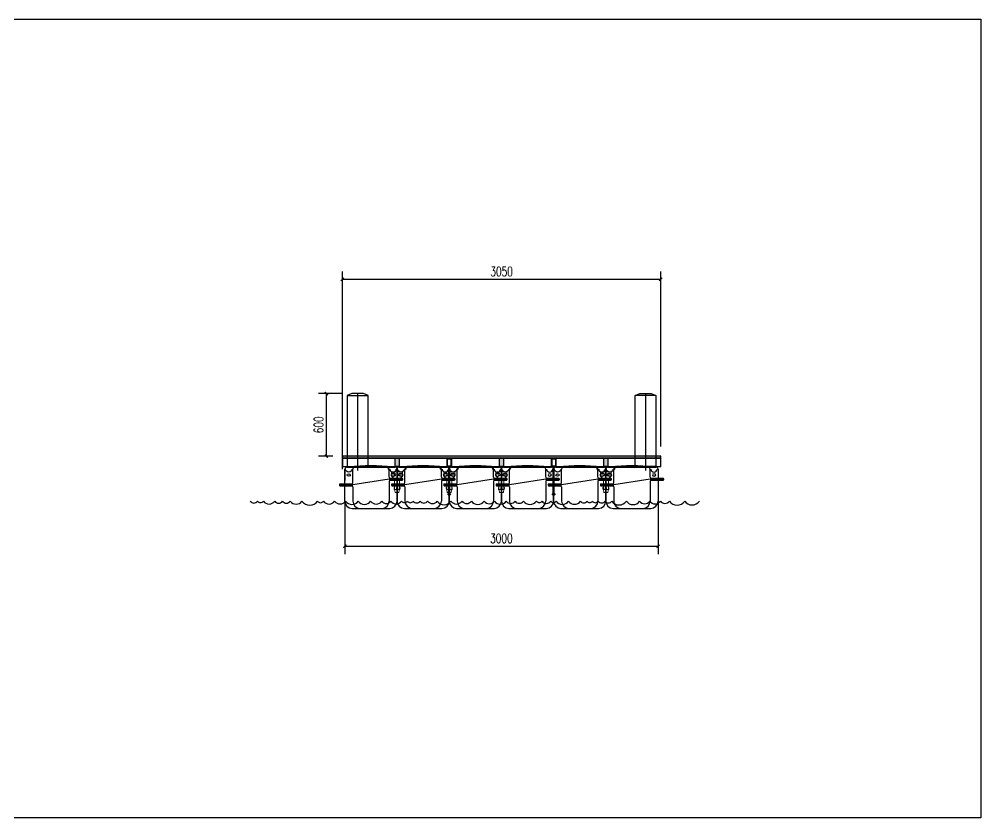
# Model space of a CAD drawing. Header units: millimetres. Extents: x -1822632 to -1305911, y 1206448 to 1536160.
# Drawn here: x -1776040 to -1766830, y 1231013 to 1238661 of the extents above; entities that cross this region are included whole.
import ezdxf

# ---------------------------------------------------------------- set-up
doc = ezdxf.new("R2010")
doc.units = ezdxf.units.MM
doc.header["$LTSCALE"] = 1000
doc.linetypes.add('DOTE', pattern=[2.42, 2, -0.2, 0.02, -0.2])
doc.layers.get('0').update_dxf_attribs({"linetype": 'CONTINUOUS'})
doc.layers.get('DEFPOINTS').update_dxf_attribs({"linetype": 'CONTINUOUS'})
for name, color, linetype in [('FT', 252, 'CONTINUOUS'), ('L-1', 1, 'CONTINUOUS'), ('PUB_DIM', 3, 'CONTINUOUS'), ('steel', 5, 'CONTINUOUS'), ('W- bollard系船栓', 4, 'CONTINUOUS'), ('木地板', 32, 'CONTINUOUS'), ('木龙骨', 25, 'CONTINUOUS'), ('栏杆', 16, 'CONTINUOUS'), ('短销钉', 253, 'CONTINUOUS')]:
    doc.layers.add(name, color=color, linetype=linetype)
doc.styles.add('_TCH_DIM_T3', font='SIMPLEX', dxfattribs={"width": 0.705882, "bigfont": 'GBCBIG'})
doc.dimstyles.new('_T&30', dxfattribs={"dimtxt": 89.25, "dimasz": 30, "dimexe": 75, "dimexo": 90, "dimgap": 30, "dimtad": 1, "dimdec": 0, "dimzin": 0, "dimdsep": 46, "dimtxsty": '_TCH_DIM_T3', "dimblk": 'ARCHTICK', "dimcen": 0.09, "dimclrt": 7, "dimazin": 2, "dimtfac": 1, "dimtdec": 0, "dimtix": 1, "dimtmove": 2, "dimatfit": 3, "dimfxl": 1, "dimtolj": 1, "dimtzin": 0, "dimarcsym": 0})

# ---------------------------------------------------------------- blocks, each defined once
blk = doc.blocks.new('dxd')
at = {"layer": '短销钉', "lineweight": 13}
for p, q in [((-85.7, 227.1), (-55.8, 200.2)), ((-79, 244.5), (79, 244.5)), ((-77.5, 244.5), (-77.5, 246.5)), ((-77.5, 246.5), (77.5, 246.5)), ((-52.5, 180.1), (-52.5, 192.7)), ((-42.5, 197.2), (42.5, 197.2)), ((52.5, 180.1), (52.5, 192.7)), ((85.7, 227.1), (55.8, 200.2)), ((77.5, 244.5), (77.5, 246.5)), ((-48.8, 152.9), (-27.7, 135.8)), ((-24, 30), (-24, 128)), ((-19.2, 132.8), (19.2, 132.8)), ((24, 30), (24, 128)), ((48.8, 152.9), (27.7, 135.8)), ((-29, 38.9), (-29, 45)), ((-26, 48), (-24, 48)), ((-24, 30), (24, 30)), ((-24, 30), (-18.4, 2)), ((-16, 0), (16, 0)), ((-6, 39), (-6, 44.3)), ((6, 39), (6, 44.3)), ((24, 30), (18.4, 2)), ((26, 48), (24, 48)), ((29, 38.9), (29, 45))]:
    blk.add_line(p, q, dxfattribs=at)
at = {"layer": '短销钉', "lineweight": 13, "ltscale": 0.1}
for p, q in [((-18.4, 2), (-18, 0)), ((-18, 0), (-16, 0)), ((16, 0), (18, 0)), ((18.4, 2), (18, 0))]:
    blk.add_line(p, q, dxfattribs=at)
at = {"layer": '短销钉', "lineweight": 13}
for centre, radius, start, end in [((-79, 234.5), 10, 90, 228.00092), ((0, -1254.1), 1502.6, 87.04345, 92.95655), ((-62.5, 192.7), 10, 0, 48.00092), ((-34.5, 154.5), 31.4, 56.41658, 122.85309), ((34.5, 154.5), 31.3, 57.12872, 123.60194), ((62.5, 192.7), 10, 131.99908, 180), ((79, 234.5), 10, 311.99908, 90), ((-43.5, 170), 13.5, 126.56574, 231), ((-42.5, 160.6), 10, 184.14788, 231), ((-34.5, 185.6), 31.4, 236.13806, 303.55692), ((-34, 128), 10, 0, 51), ((-25.5, 170), 13.5, 308.36964, 51.90106), ((25.5, 170), 13.5, 128.09894, 231.63036), ((34.5, 185.6), 31.4, 236.43853, 303.86649), ((34, 128), 10, 129, 180), ((42.5, 160.6), 10, 309, 355.85212), ((43.5, 170), 13.5, 309, 53.43426), ((-26, 45), 3, 90, 180), ((-16, 2.5), 2.5, 191.30993, 270), ((-3, 44.3), 3, 115.37693, 180), ((0, 38), 10, 64.62307, 115.37693), ((3, 44.3), 3, 0, 64.62307), ((16, 2.5), 2.5, 270, 348.69007), ((26, 45), 3, 0, 90)]:
    blk.add_arc(centre, radius, start, end, dxfattribs=at)
for centre, major_axis, start_param, end_param in [((-23, 38.9), (0, -9), 4.712389, 6.115737), ((0, 39), (0, 9), 1.570796, 4.712389)]:
    blk.add_ellipse(centre, major_axis=major_axis, ratio=0.666667, start_param=start_param, end_param=end_param, dxfattribs=at)
at = {"layer": '短销钉', "lineweight": 13, "extrusion": (0, 0, -1)}
blk.add_ellipse((23, 38.9), major_axis=(0, -9), ratio=0.666667, start_param=4.712389, end_param=6.115737, dxfattribs=at)
blk = doc.blocks.new('ft')
at = {"layer": 'FT'}
for p, q in [((-250, 234.5), (-250, 375)), ((-230, 395), (230, 395)), ((-208.5, 397), (208.2, 397)), ((-208.5, 397), (-208.5, 395)), ((-174.3, 244.5), (-174.3, 375)), ((174.3, 298.5), (174.3, 375)), ((208.2, 397), (208.2, 395)), ((250, 375), (250, 288.5)), ((174.3, 279.5), (-174.3, 225.5)), ((174.3, 279.5), (302.1, 279.5)), ((184.3, 288.5), (298.1, 288.5)), ((-302, 225.5), (-174.3, 225.5)), ((-298, 234.5), (-184.3, 234.5)), ((-298, 216.5), (-184.3, 216.5)), ((-250, 70), (-250, 216.5)), ((-174.3, 206.5), (-174.3, 70)), ((174.3, 260.5), (174.3, 70)), ((184.3, 270.5), (298.1, 270.5)), ((250, 270.5), (250, 70)), ((-180, 0), (180, 0))]:
    blk.add_line(p, q, dxfattribs=at)
at = {"layer": 'FT', "ltscale": 0.5}
for p, q in [((302.1, 284.5), (302.1, 274.5)), ((-302, 230.5), (-302, 220.5))]:
    blk.add_line(p, q, dxfattribs=at)
at = {"layer": 'FT'}
for centre, radius, start, end in [((-230, 375), 20, 90, 180), ((-0.2, -1768.5), 2175.5, 84.50426, 95.49574), ((-154.3, 375), 20, 90, 180), ((154.3, 375), 20, 0, 90), ((230, 375), 20, 0, 90), ((184.3, 298.5), 10, 180, 270), ((-298, 220.5), 4, 180, 270), ((-184.3, 244.5), 10, 270, 0), ((-184.3, 206.5), 10, 0, 90), ((184.3, 260.5), 10, 90, 180), ((298.1, 274.5), 4, 270, 0), ((-180, 70), 70, 180, 270), ((-104.3, 70), 70, 180, 270), ((104.3, 70), 70, 270, 0), ((180, 70), 70, 270, 0)]:
    blk.add_arc(centre, radius, start, end, dxfattribs=at)
at = {"layer": 'FT', "ltscale": 0.5}
for centre, start, end in [((298.1, 284.5), 0, 90), ((-298, 230.5), 90, 180)]:
    blk.add_arc(centre, 4, start, end, dxfattribs=at)
at = {"layer": 'FT', "extrusion": (0, 0, -1)}
blk.add_ellipse((-212.1, 375), major_axis=(-30.4, 0), ratio=0.921809, start_param=3.141593, end_param=6.283185, dxfattribs=at)
at = {"layer": 'FT'}
blk.add_ellipse((211.9, 375.4), major_axis=(30.4, 0.1), ratio=0.921809, start_param=3.141593, end_param=6.283185, dxfattribs=at)
blk.add_ellipse((-212.1, 320.5), major_axis=(-16, 0), ratio=0.75, dxfattribs=at)
at = {"layer": 'FT', "extrusion": (0, 0, -1)}
blk.add_ellipse((212.1, 320.5), major_axis=(16, 0), ratio=0.75, dxfattribs=at)
blk = doc.blocks.new('_ARCHTICK')
at = {"color": 0, "linetype": 'ByBlock', "const_width": 0.4}
blk.add_lwpolyline([(-0.5, -0.5), (0.5, 0.5)], dxfattribs=at)
blk = doc.blocks.new('*D241')
at = {"layer": 'DEFPOINTS', "color": 0, "transparency": 16777216}
for p in [(-1773098.4, 1235076.1), (-1772854.3, 1235076.1, 0), (-1772945.3, 1234476.3)]:
    blk.add_point(p, dxfattribs=at)
at = {"layer": 'steel', "color": 0, "lineweight": -2, "transparency": 16777216}
for p, q in [((-1772944.3, 1235076.1), (-1773173.4, 1235076.1)), ((-1773098.4, 1234476.3), (-1773098.4, 1235076.1)), ((-1773035.3, 1234476.3), (-1773173.4, 1234476.3))]:
    blk.add_line(p, q, dxfattribs=at)
at = {"layer": 'steel', "color": 0, "lineweight": -2, "transparency": 16777216, "xscale": 30, "yscale": 30, "zscale": 30}
for p, rotation in [((-1773098.4, 1235076.1), 90), ((-1773098.4, 1234476.3), 270)]:
    blk.add_blockref('_ARCHTICK', p, dxfattribs=dict(at, rotation=rotation))
at = {"layer": 'steel', "color": 7, "transparency": 16777216, "insert": (-1773173, 1234776.2), "char_height": 89.25, "attachment_point": 5, "rotation": 90, "style": '_TCH_DIM_T3'}
blk.add_mtext('\\A1;600', dxfattribs=at)
blk = doc.blocks.new('*U234')
at = {"layer": 'steel'}
h = blk.add_hatch(color=5, dxfattribs=at)
h.dxf.hatch_style = 1
h.paths.add_polyline_path([(-90, 136), (90, 136), (90, 131), (-90, 131)])
at = {"color": 5, "elevation": 0}
for points in [[(-6, -136), (6, -136), (6, 131), (-6, 131)], [(-10.5, -121), (10.5, -121), (10.5, -131), (-10.5, -131)], [(-9, -119), (9, -119), (9, -121), (-9, -121)], [(-5.5, -121), (5.5, -121), (5.5, -131), (-5.5, -131)]]:
    blk.add_lwpolyline(points, close=True, dxfattribs=at)
blk = doc.blocks.new('*U235')
at = {"layer": 'steel', "color": 0, "linetype": 'ByBlock', "lineweight": -2, "transparency": 16777216}
for p in [(0, 0), (1000, 0)]:
    blk.add_blockref('*U234', p, dxfattribs=at)
blk = doc.blocks.new('*D236')
at = {"layer": 'DEFPOINTS', "color": 0, "transparency": 16777216}
for p in [(-1769895.3, 1236169.8), (-1769895.3, 1234479.3), (-1772945.3, 1234260.6, 0)]:
    blk.add_point(p, dxfattribs=at)
at = {"layer": 'PUB_DIM', "color": 0, "lineweight": -2, "transparency": 16777216}
for p, q in [((-1772945.3, 1234350.6), (-1772945.3, 1236244.8)), ((-1769895.3, 1234569.3), (-1769895.3, 1236244.8)), ((-1772945.3, 1236169.8), (-1769895.3, 1236169.8))]:
    blk.add_line(p, q, dxfattribs=at)
at = {"layer": 'PUB_DIM', "color": 0, "lineweight": -2, "transparency": 16777216, "xscale": 30, "yscale": 30, "zscale": 30, "rotation": 180}
blk.add_blockref('_ARCHTICK', (-1772945.3, 1236169.8), dxfattribs=at)
at = {"layer": 'PUB_DIM', "color": 0, "lineweight": -2, "transparency": 16777216, "xscale": 30, "yscale": 30, "zscale": 30}
blk.add_blockref('_ARCHTICK', (-1769895.3, 1236169.8), dxfattribs=at)
at = {"layer": 'PUB_DIM', "color": 7, "transparency": 16777216, "insert": (-1771420.3, 1236244.4), "char_height": 89.25, "attachment_point": 5, "style": '_TCH_DIM_T3'}
blk.add_mtext('\\A1;3050', dxfattribs=at)
blk = doc.blocks.new('*D243')
at = {"layer": 'DEFPOINTS', "color": 0, "transparency": 16777216}
for p in [(-1769921.3, 1234246.5, 0), (-1772921.3, 1234127.8, 0), (-1769921.3, 1233613.9)]:
    blk.add_point(p, dxfattribs=at)
at = {"layer": 'PUB_DIM', "color": 0, "lineweight": -2, "transparency": 16777216}
for p, q in [((-1769921.3, 1234156.5), (-1769921.3, 1233538.9)), ((-1772921.3, 1234037.8), (-1772921.3, 1233538.9)), ((-1772921.3, 1233613.9), (-1769921.3, 1233613.9))]:
    blk.add_line(p, q, dxfattribs=at)
at = {"layer": 'PUB_DIM', "color": 0, "lineweight": -2, "transparency": 16777216, "xscale": 30, "yscale": 30, "zscale": 30, "rotation": 180}
blk.add_blockref('_ARCHTICK', (-1772921.3, 1233613.9), dxfattribs=at)
at = {"layer": 'PUB_DIM', "color": 0, "lineweight": -2, "transparency": 16777216, "xscale": 30, "yscale": 30, "zscale": 30}
blk.add_blockref('_ARCHTICK', (-1769921.3, 1233613.9), dxfattribs=at)
at = {"layer": 'PUB_DIM', "color": 7, "transparency": 16777216, "insert": (-1771421.3, 1233688.5), "char_height": 89.25, "attachment_point": 5, "style": '_TCH_DIM_T3'}
blk.add_mtext('\\A1;3000', dxfattribs=at)

msp = doc.modelspace()

# ---------------------------------------------------------------- hatches: boundary and pattern name
at = {"layer": '木地板'}
h = msp.add_hatch(dxfattribs=at)
h.set_pattern_fill('木纹01', color=256, scale=25, style=0)
h.set_pattern_definition([(0, (-2163964.32, 802615.14), (100, 100), [5, -95]), (0, (-2164034.32, 802625.14), (100, 100), [10, -90]), (0, (-2163969.32, 802630.14), (100, 100), [5, -95]), (0, (-2164029.32, 802640.14), (100, 100), [5, -95]), (0, (-2163969.32, 802645.14), (100, 100), [5, -95]), (0, (-2164024.32, 802650.14), (100, 100), [5, -95]), (0, (-2163969.32, 802655.14), (100, 100), [5, -95]), (0, (-2164024.32, 802665.14), (100, 100), [5, -55, 5, -35]), (0, (-2164024.32, 802675.14), (100, 100), [10, -50, 5, -35]), (0, (-2164029.32, 802690.14), (100, 100), [5, -15, 5, -40, 5, -30]), (0, (-2164034.32, 802700.14), (100, 100), [5, -20, 10, -65]), (0, (-2163969.32, 802705.14), (100, 100), [5, -95]), (0, (-2164034.32, 802710.14), (100, 100), [5, -25, 5, -65]), (45, (-2164044.316, 802615.14), (1e-14, 100), [14.1421, -127.279256]), (45, (-2163959.316, 802615.14), (1e-14, 100), [28.28427, -113.137086]), (45, (-2163959.316, 802665.14), (1e-14, 100), [7.071, -134.350356]), (45, (-2164044.316, 802675.14), (1e-14, 100), [21.2132, -120.208156]), (45, (-2163959.316, 802675.14), (1e-14, 100), [35.35534, -106.066016]), (45, (-2163959.316, 802690.14), (1e-14, 100), [21.2132, -120.208156]), (315, (-2163979.316, 802700.14), (100, -2e-14), [7.071, -134.350356]), (315, (-2164014.316, 802620.14), (100, -2e-14), [14.1421, -127.279256]), (315, (-2164009.316, 802660.14), (100, -2e-14), [14.1421, -127.279256]), (315, (-2163979.316, 802640.14), (100, -2e-14), [14.1421, -127.279256]), (315, (-2163984.316, 802680.14), (100, -2e-14), [14.1421, -127.279256]), (315, (-2163979.316, 802690.14), (100, -2e-14), [21.2132, -120.208156]), (315, (-2164004.316, 802630.14), (100, -2e-14), [21.2132, -120.208156]), (315, (-2163989.316, 802635.14), (100, -2e-14), [21.2132, -120.208156]), (315, (-2164004.316, 802670.14), (100, -2e-14), [21.2132, -120.208156]), (315, (-2163994.316, 802675.14), (100, -2e-14), [21.2132, -120.208156]), (26.565051, (-2164039.316, 802635.136), (100, 4e-08), [11.180339, -212.426458]), (26.565051, (-2163964.316, 802630.136), (100, 4e-08), [44.72136, -178.885438]), (26.565051, (-2163964.316, 802645.136), (100, 4e-08), [44.72136, -178.885438]), (26.565051, (-2163964.316, 802655.136), (100, 4e-08), [44.7214, -67, 22.361, -89.524398]), (26.565051, (-2163954.316, 802670.136), (100, 4e-08), [11.180339, -212.426458]), (26.565051, (-2164044.316, 802705.136), (100, 4e-08), [11.180339, -212.426458]), (26.565051, (-2163964.316, 802705.136), (100, 4e-08), [22.36068, -201.246118]), (333.434949, (-2163989.316, 802615.136), (100, -4e-08), [22.36068, -201.246118]), (333.434949, (-2164024.316, 802640.136), (100, -4e-08), [22.36068, -201.246118]), (333.434949, (-2164024.316, 802625.136), (100, -4e-08), [11.180339, -212.426118]), (333.434949, (-2164019.316, 802650.136), (100, -4e-08), [33.54102, -190.065778]), (333.434949, (-2163999.316, 802650.136), (100, -4e-08), [22.36068, -201.246118]), (333.434949, (-2163989.316, 802655.136), (100, -4e-08), [22.36068, -201.246118]), (333.434949, (-2164019.316, 802665.136), (100, -4e-08), [11.180339, -212.426118]), (333.434949, (-2164014.316, 802675.136), (100, -4e-08), [11.180339, -212.426118]), (333.434949, (-2163974.316, 802695.136), (100, -4e-08), [11.180339, -212.426118]), (333.434949, (-2163979.316, 802660.136), (100, -4e-08), [11.180339, -212.426118]), (333.434949, (-2164024.316, 802690.136), (100, -4e-08), [33.54102, -190.065778]), (333.434949, (-2164029.316, 802700.136), (100, -4e-08), [22.36068, -201.246118]), (333.434949, (-2163974.316, 802670.136), (100, -4e-08), [11.18, -100.62, 11.18, -100.626798]), (333.434949, (-2164004.316, 802690.136), (100, -4e-08), [22.36068, -201.246118]), (333.434949, (-2163999.316, 802700.136), (100, -4e-08), [22.36068, -201.246118]), (333.434949, (-2164029.316, 802710.136), (100, -4e-08), [22.36068, -201.246118]), (333.434949, (-2163999.316, 802710.136), (100, -4e-08), [22.36068, -201.246118])])
edge = h.paths.add_edge_path()
edge.add_line((-1769895.299, 1234476.289), (-1772945.294, 1234476.284))
edge.add_line((-1772945.294, 1234476.284), (-1772945.303, 1234456.284))
edge.add_line((-1772945.303, 1234456.284), (-1769895.299, 1234456.289))
at = {"layer": '木龙骨'}
h = msp.add_hatch(dxfattribs=at)
h.set_pattern_fill('木纹03', color=256, scale=20)
h.set_pattern_definition([(0, (-2158490.336, 803254.258), (40, 40), [2, -38]), (90, (-2158474.336, 803268.258), (-40, 40), [4, -36]), (45, (-2158482.336, 803264.258), (4e-15, 39.9996164), [2.828, -8.484, 2.828, -5.656, 19.8, -17]), (45, (-2158492.336, 803252.258), (4e-15, 40), [2.8284, -5.6568, 2.8284, -45.24]), (45, (-2158478.336, 803256.258), (4e-15, 40), [2.8284, -53.7401425]), (45, (-2158474.336, 803254.258), (4e-15, 40), [2.8284, -53.7401425]), (45, (-2158480.336, 803258.258), (4e-15, 40), [2.8284, -53.7401425]), (45, (-2158482.336, 803260.258), (4e-15, 40), [5.6568, -50.9117425]), (45, (-2158472.336, 803290.258), (4e-15, 40), [5.6568, -50.9117425]), (45, (-2158486.336, 803262.258), (4e-15, 40), [11.3136, -45.2549425]), (45, (-2158488.336, 803264.258), (4e-15, 40), [11.3136, -45.2549425]), (45, (-2158462.336, 803276.258), (4e-15, 40), [11.3136, -45.2549425]), (45, (-2158490.336, 803268.258), (4e-15, 40), [8.48528, -48.0832625]), (45, (-2158498.336, 803274.258), (4e-15, 40), [8.48528, -48.0832625]), (45, (-2158494.336, 803270.258), (4e-15, 40), [8.48528, -48.0832625]), (45, (-2158468.336, 803282.258), (4e-15, 40), [14.142136, -42.4264065]), (45, (-2158472.336, 803284.258), (4e-15, 40), [14.142136, -42.4264065]), (45, (-2158468.336, 803274.258), (4e-15, 40), [19.7989898, -36.7695526]), (26.5650512, (-2158486.336, 803258.258), (40, 2e-08), [4.4721356, -84.9705832]), (26.5650512, (-2158478.336, 803270.258), (40, 2e-08), [4.4721356, -84.9705832]), (26.5650512, (-2158480.336, 803266.258), (40, 2e-08), [4.4721356, -84.9705832]), (26.5650512, (-2158488.336, 803254.258), (40, 2e-08), [8.944272, -80.498447]), (26.5650512, (-2158480.336, 803272.258), (40, 2e-08), [13.4164078, -76.0263112]), (26.5650512, (-2158484.336, 803274.258), (40, 2e-08), [17.8885438, -71.5541753]), (26.5650512, (-2158488.336, 803276.258), (40, 2e-08), [17.8885438, -71.5541753]), (26.5650512, (-2158494.336, 803288.258), (40, 2e-08), [17.8885438, -71.5541753]), (26.5650512, (-2158494.336, 803284.258), (40, 2e-08), [22.36068, -67.082039]), (26.5650512, (-2158492.336, 803280.258), (40, 2e-08), [22.36068, -67.082039]), (63.4349488, (-2158478.336, 803264.258), (2e-09, 40), [4.4721356, -84.9705832]), (63.4349488, (-2158484.336, 803260.258), (2e-09, 40), [4.4721356, -84.9705832]), (63.4349488, (-2158490.336, 803254.258), (2e-09, 40), [8.944272, -80.498447]), (63.4349488, (-2158478.336, 803260.258), (2e-09, 40), [8.944272, -80.498447]), (63.4349488, (-2158494.336, 803252.258), (2e-09, 40), [13.4164078, -76.0263112]), (63.4349488, (-2158498.336, 803252.258), (2e-09, 40), [17.8885438, -71.5541753]), (63.4349488, (-2158462.336, 803254.258), (2e-09, 40), [17.8885438, -71.5541753]), (63.4349488, (-2158476.336, 803258.258), (2e-09, 40), [17.8885438, -71.5541753]), (63.4349488, (-2158468.336, 803254.258), (2e-09, 40), [22.36068, -67.082039]), (63.4349488, (-2158472.336, 803256.258), (2e-09, 40), [22.36068, -67.082039])])
h.paths.add_polyline_path([(-1770440.963, 1234456.097), (-1770400.963, 1234456.097), (-1770400.963, 1234376.097), (-1770440.963, 1234376.097)])
h.paths.add_polyline_path([(-1771440.963, 1234456.097), (-1771400.963, 1234456.097), (-1771400.963, 1234376.097), (-1771440.963, 1234376.097)])
h.paths.add_polyline_path([(-1772440.963, 1234456.097), (-1772400.963, 1234456.097), (-1772400.963, 1234376.097), (-1772440.963, 1234376.097)])

# ---------------------------------------------------------------- linework, layer by layer
at = {"color": 7}
msp.add_line((-1772853.799, 1234373.454, 0), (-1772903.799, 1234373.454, 0), dxfattribs=at)
at = {"layer": 'FT'}
for p, q in [((-1772921.299, 1234328.454, 0), (-1772921.299, 1234241.954, 0)), ((-1772900.549, 1234371.954, 0), (-1772900.549, 1234370.954, 0)), ((-1772442.199, 1234371.954, 0), (-1772442.199, 1234370.954, 0))]:
    msp.add_line(p, q, dxfattribs=at)
at = {"layer": 'FT', "ltscale": 0.5}
msp.add_line((-1772395.261, 1234315.704, 0), (-1772395.261, 1234310.704, 0), dxfattribs=at)
at = {"layer": 'L-1', "linetype": 'DOTE', "ltscale": 200}
for p, q in [((-1772799.279, 1235079.791, 0), (-1772799.279, 1234339.564, 0)), ((-1772799.279, 1235079.791, 0), (-1772799.279, 1234339.564, 0)), ((-1772799.279, 1235079.791, 0), (-1772799.279, 1234339.564, 0)), ((-1770041.314, 1235079.791, 0), (-1770041.314, 1234339.564, 0)), ((-1770041.314, 1235079.791, 0), (-1770041.314, 1234339.564, 0)), ((-1770041.314, 1235079.791, 0), (-1770041.314, 1234339.564, 0))]:
    msp.add_line(p, q, dxfattribs=at)
at = {"layer": 'PUB_DIM'}
msp.add_lwpolyline([(-1773826.987, 1234045.366, 0.52056705), (-1773757.495, 1234045.366, 0.52056705), (-1773701.858, 1234045.366, 0.52056705), (-1773593.339, 1234045.366, 0.52056705), (-1773518.481, 1234045.366, 0.52056705), (-1773444.408, 1234045.366, 0.52056705), (-1773332.26, 1234045.366, 0.52056705), (-1773182.752, 1234045.366, 0.52056705), (-1773126.279, 1234045.366, 0.52056705), (-1773019.191, 1234045.366, 0.52056705), (-1772914.49, 1234045.366, 0.52056705), (-1772793.027, 1234045.366, 0.52056705), (-1772674.519, 1234045.366, 0.52056705), (-1772567.49, 1234045.366, 0.52056705), (-1772479.897, 1234045.366, 0.52056705), (-1772377.707, 1234045.366, 0.52056705), (-1772322.189, 1234045.366, 0.52056705), (-1772265.93, 1234045.366, 0.52056705), (-1772200.393, 1234045.366, 0.52056705), (-1772128.289, 1234045.366, 0.52056705), (-1772035.764, 1234045.366, 0.52056705), (-1771904.789, 1234045.366, 0.52056705), (-1771798.489, 1234045.366, 0.52056705), (-1771709.581, 1234045.366, 0.52056705), (-1771586.12, 1234045.366, 0.52056705), (-1771487.9, 1234045.366, 0.52056705), (-1771375.817, 1234045.366, 0.52056705), (-1771289.93, 1234045.366, 0.52056705), (-1771211.142, 1234045.366, 0.52056705), (-1771085.486, 1234045.366, 0.52056705), (-1771032.645, 1234045.366, 0.52056705), (-1770948.168, 1234045.366, 0.52056705), (-1770897.86, 1234045.366, 0.52056705), (-1770778.296, 1234045.366, 0.52056705), (-1770663.661, 1234045.366, 0.52056705), (-1770601.957, 1234045.366, 0.52056705), (-1770550.627, 1234045.366, 0.52056705), (-1770493.751, 1234045.366, 0.52056705), (-1770427.613, 1234045.366, 0.52056705), (-1770364.474, 1234045.366, 0.52056705), (-1770224.164, 1234045.366, 0.52056705), (-1770097.44, 1234045.366, 0.52056705), (-1770000.973, 1234045.366, 0.52056705), (-1769899, 1234045.366, 0.52056705), (-1769812.903, 1234045.366, 0.52056705), (-1769665.71, 1234045.366, 0.52056705), (-1769524.882, 1234045.366, 0.52056705)], format="xyb", dxfattribs=at)
at = {"layer": 'steel', "elevation": 0}
msp.add_lwpolyline([(-1772945.299, 1234376.097), (-1769895.299, 1234376.097), (-1769895.299, 1234456.097), (-1772945.299, 1234456.097)], close=True, dxfattribs=at)
at = {"layer": 'steel'}
for points in [[(-1771940.963, 1234456.097), (-1771900.963, 1234456.097), (-1771900.963, 1234376.097), (-1771940.963, 1234376.097)], [(-1771936.963, 1234452.097), (-1771904.963, 1234452.097), (-1771904.963, 1234380.097), (-1771936.963, 1234380.097)], [(-1770940.963, 1234456.097), (-1770900.963, 1234456.097), (-1770900.963, 1234376.097), (-1770940.963, 1234376.097)], [(-1770936.963, 1234452.097), (-1770904.963, 1234452.097), (-1770904.963, 1234380.097), (-1770936.963, 1234380.097)]]:
    msp.add_lwpolyline(points, close=True, dxfattribs=at)
at = {"layer": 'W- bollard系船栓'}
msp.add_lwpolyline([(-1776227.388, 1238660.674), (-1766830.003, 1238660.674), (-1766830.003, 1231013.054), (-1776227.388, 1231013.054)], close=True, dxfattribs=at)
at = {"layer": '木地板'}
msp.add_line((-1769895.299, 1234456.289), (-1769895.299, 1234476.289), dxfattribs=at)
msp.add_lwpolyline([(-1769895.299, 1234476.289), (-1772945.294, 1234476.284), (-1772945.303, 1234456.284), (-1769895.299, 1234456.289)], dxfattribs=at)
at = {"layer": '木龙骨'}
for points in [[(-1772440.963, 1234456.097), (-1772400.963, 1234456.097), (-1772400.963, 1234376.097), (-1772440.963, 1234376.097)], [(-1771440.963, 1234456.097), (-1771400.963, 1234456.097), (-1771400.963, 1234376.097), (-1771440.963, 1234376.097)], [(-1770440.963, 1234456.097), (-1770400.963, 1234456.097), (-1770400.963, 1234376.097), (-1770440.963, 1234376.097)]]:
    msp.add_lwpolyline(points, close=True, dxfattribs=at)
at = {"layer": '栏杆'}
for p, q in [((-1772899.279, 1235056.097, 0), (-1772699.279, 1235056.097, 0)), ((-1769941.314, 1235056.097, 0), (-1770141.314, 1235056.097, 0))]:
    msp.add_line(p, q, dxfattribs=at)
at = {"layer": '栏杆', "elevation": 0}
for points in [[(-1772899.279, 1234376.097), (-1772699.279, 1234376.097), (-1772699.279, 1235056.097), (-1772744.279, 1235076.097), (-1772854.279, 1235076.097), (-1772899.279, 1235056.097)], [(-1769941.314, 1234376.097), (-1770141.314, 1234376.097), (-1770141.314, 1235056.097), (-1770096.314, 1235076.097), (-1769986.314, 1235076.097), (-1769941.314, 1235056.097)]]:
    msp.add_lwpolyline(points, close=True, dxfattribs=at)

# ---------------------------------------------------------------- block references
at = {"layer": 'FT'}
for p in [(-1772671.299, 1233975.954, 0), (-1772171.299, 1233975.954, 0), (-1771671.299, 1233975.954, 0), (-1771171.299, 1233975.954, 0), (-1770671.299, 1233975.954, 0), (-1770171.299, 1233975.954, 0)]:
    msp.add_blockref('ft', p, dxfattribs=at)
at = {"layer": 'steel'}
msp.add_blockref('*U235', (-1771921.632, 1234236.511, 0), dxfattribs=at)
at = {"layer": '短销钉'}
for p in [(-1772421.299, 1234127.789, 0), (-1771921.299, 1234127.789, 0), (-1771421.299, 1234127.789, 0), (-1770421.299, 1234127.789, 0)]:
    msp.add_blockref('dxd', p, dxfattribs=at)

# ---------------------------------------------------------------- dimensions: what is measured, and where the dimension line sits
at = {"layer": 'PUB_DIM'}
for base, p1, p2, picture, middle in [((-1769895.299, 1236169.803), (-1772945.299, 1234260.578, 0), (-1769895.299, 1234479.282), '*D236', (-1771420.299, 1236244.428)), ((-1769921.299, 1233613.882), (-1772921.299, 1234127.789, 0), (-1769921.299, 1234246.454, 0), '*D243', (-1771421.299, 1233688.507))]:
    dim = msp.add_linear_dim(base=base, p1=p1, p2=p2, dimstyle='_T&30', dxfattribs=at)
    dim.commit()
    dim.dimension.update_dxf_attribs({"geometry": picture, "text_midpoint": middle})
at = {"layer": 'steel'}
dim = msp.add_linear_dim(base=(-1773098.418, 1235076.097), p1=(-1772945.294, 1234476.284), p2=(-1772854.279, 1235076.097, 0), angle=90, dimstyle='_T&30', dxfattribs=at)
dim.commit()
dim.dimension.update_dxf_attribs({"geometry": '*D241', "text_midpoint": (-1773173.043, 1234776.19)})

doc.saveas('drawing.dxf')
